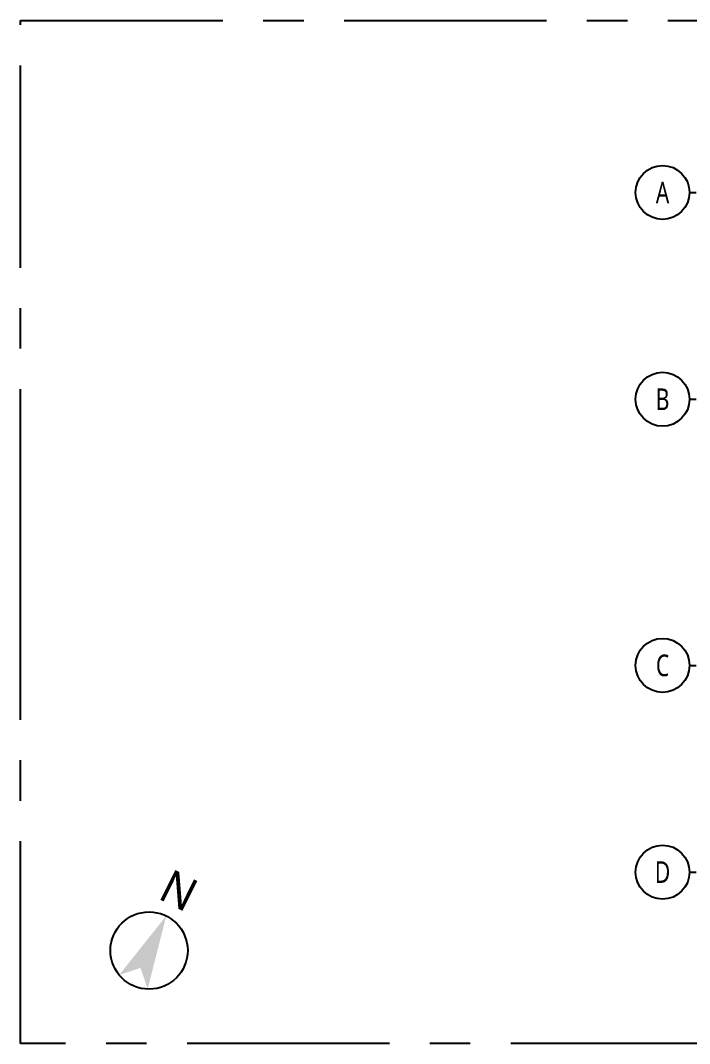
# Model space of a CAD drawing. Header units: millimetres. Extents: x -3377 to 119122, y -22007 to 15479.
# Drawn here: x 74054 to 75914, y 12158 to 15003 of the extents above; entities that cross this region are included whole.
import ezdxf
from ezdxf.enums import TextEntityAlignment as Align

# ---------------------------------------------------------------- set-up
doc = ezdxf.new("R2010")
doc.units = ezdxf.units.MM
doc.header["$LTSCALE"] = 150
doc.header["$MEASUREMENT"] = 0
doc.linetypes.add('CENTER', pattern=[2, 1.25, -0.25, 0.25, -0.25])
doc.layers.get('0').update_dxf_attribs({"plot": 0})
for name, color, linetype in [('Col-Line', 8, 'CENTER'), ('Duct', 1, 'Continuous'), ('GRID', 5, 'CENTER'), ('指北針', 7, 'Continuous')]:
    doc.layers.add(name, color=color, linetype=linetype)
doc.layers.add('S-ARCH', color=252, linetype='Continuous', plot=False)
doc.styles.add('C1', font='', dxfattribs={"bigfont": 'japanese.shx'})
doc.styles.get('C1').set_extended_font_data('微軟正黑體')

# ---------------------------------------------------------------- blocks, each defined once
blk = doc.blocks.new('A$C1FBE2881')
at = {"layer": 'Col-Line', "color": 252, "linetype": 'ByBlock'}
for centre in [(-882.7, 255, 0), (-882.7, -320, 0), (-882.7, -1060, 0), (-882.7, -1635, 0)]:
    blk.add_circle(centre, 75, dxfattribs=at)
at = {"layer": 'Duct', "color": 252, "linetype": 'CENTER', "ltscale": 3, "elevation": 0}
blk.add_lwpolyline([(-2667.8, -2111.5), (-2667.8, -854.3), (-2667.8, 733.2), (3140.4, 733.1), (3139.9, -854.4), (3139.5, -2111.5), (157.7, -2111.5)], close=True, dxfattribs=at)
blk.add_lwpolyline([(-2667.8, -2111.5), (-2667.8, -854.3), (-2667.8, 733.2), (3140.4, 733.1), (3139.9, -854.4), (3139.5, -2111.5), (157.7, -2111.5)], close=True, dxfattribs=at)
blk.add_lwpolyline([(-2667.8, -2111.5), (-2667.8, -854.3), (-2667.8, 733.2), (3140.4, 733.1), (3139.9, -854.4), (3139.5, -2111.5), (157.7, -2111.5)], close=True, dxfattribs=at)
at = {"layer": 'GRID', "color": 252, "ltscale": 0.1}
for p, q in [((-807.7, 255, 0), (2984, 255, 0)), ((-807.7, -320, 0), (2984, -320, 0)), ((-807.7, -1060, 0), (2984, -1060, 0)), ((-807.7, -1635, 0), (2984, -1635, 0))]:
    blk.add_line(p, q, dxfattribs=at)
at = {"layer": '指北針', "color": 252}
blk.add_circle((-2310.3, -1852.9, 0), 107.4, dxfattribs=at)
for points in [[(-2334.2, -1901, 0), (-2393.4, -1921, 0), (-2262.6, -1756.6, 0)], [(-2262.6, -1756.6, 0), (-2314.2, -1960.2, 0), (-2334.2, -1901, 0)]]:
    blk.add_solid(points, dxfattribs=at)
at = {"layer": 'Col-Line', "color": 252, "style": 'C1', "width": 0.75}
for s, p in [('A', (-882.7, 255, 0)), ('B', (-882.7, -320, 0)), ('C', (-882.7, -1060, 0)), ('D', (-882.7, -1635, 0))]:
    blk.add_text(s, height=60, dxfattribs=at).set_placement(p, align=Align.MIDDLE)
at = {"layer": '指北針', "color": 252, "style": 'C1'}
blk.add_text('N', height=92.8, rotation=333.6216, dxfattribs=at).set_placement((-2248.1, -1727.4, 0), align=Align.CENTER)
blk = doc.blocks.new('2021-1102')
blk.add_blockref('A$C1FBE2881', (64611, -1250.9, 0))

msp = doc.modelspace()

# ---------------------------------------------------------------- block references
at = {"layer": 'S-ARCH'}
msp.add_blockref('2021-1102', (12110.4, 15520.27), dxfattribs=at)

doc.saveas('drawing.dxf')
